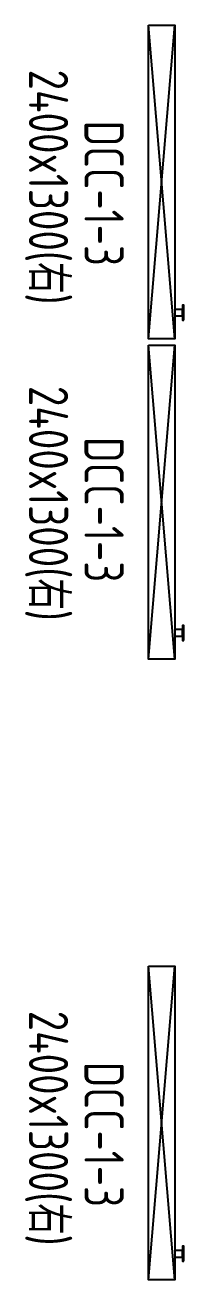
# Model space of a CAD drawing. Extents: x 14730 to 454070, y 45130 to 157087.
# Drawn here: x 27304 to 28520, y 147487 to 157087 of the extents above; entities that cross this region are included whole.
import ezdxf
from ezdxf.enums import TextEntityAlignment as Align

# ---------------------------------------------------------------- set-up
doc = ezdxf.new("R2010")
doc.units = 0
doc.header["$LTSCALE"] = 50
doc.header["$MEASUREMENT"] = 0
doc.layers.add('0-DCC', color=30, linetype='Continuous')
doc.layers.add('DCC-Size', color=4, linetype='Continuous')
doc.styles.add('X-HL-CR-F1-EQP-02-01$0$EDRI-COM', font='tssdeng.shx', dxfattribs={"width": 0.8, "bigfont": 'hztxt.shx'})
doc.styles.add('X-HLP2-CR-F2-LAY-KEQP-02-002$0$X-HL-CR-F1-EQP-02-01$0$EDRI-COM', font='tssdeng.shx', dxfattribs={"width": 0.8, "bigfont": 'hztxt.shx'})

# ---------------------------------------------------------------- blocks, each defined once
blk = doc.blocks.new('DCC-1-3')
at = {"layer": '0-DCC'}
for p, q in [((100, 1200), (-100, -1200)), ((-100, 1200), (100, -1200))]:
    blk.add_line(p, q, dxfattribs=at)
for points in [[(100, -1200), (-100, -1200), (-100, 1200), (100, 1200)], [(-170, 1057), (-170, 943), (-160, 943), (-160, 1057)], [(-100, 1025), (-160, 1025), (-160, 975), (-100, 975)]]:
    blk.add_lwpolyline(points, close=True, dxfattribs=at)

msp = doc.modelspace()

# ---------------------------------------------------------------- block references
at = {"transparency": 33554687, "rotation": 180}
for p in [(28350, 155886.7), (28350, 153436.7), (28350, 148686.7)]:
    msp.add_blockref('DCC-1-3', p, dxfattribs=at)

# ---------------------------------------------------------------- texts
at = {"layer": 'DCC-Size', "transparency": 33554687, "width": 0.8}
for s, style, p in [('2400x1300(右)', 'X-HLP2-CR-F2-LAY-KEQP-02-002$0$X-HL-CR-F1-EQP-02-01$0$EDRI-COM', (27333.5, 155847.2)), ('DCC-1-3', 'X-HL-CR-F1-EQP-02-01$0$EDRI-COM', (27758.5, 155799.8)), ('2400x1300(右)', 'X-HLP2-CR-F2-LAY-KEQP-02-002$0$X-HL-CR-F1-EQP-02-01$0$EDRI-COM', (27333.5, 153427.2)), ('DCC-1-3', 'X-HL-CR-F1-EQP-02-01$0$EDRI-COM', (27758.5, 153379.8)), ('2400x1300(右)', 'X-HLP2-CR-F2-LAY-KEQP-02-002$0$X-HL-CR-F1-EQP-02-01$0$EDRI-COM', (27333.5, 148647.2)), ('DCC-1-3', 'X-HL-CR-F1-EQP-02-01$0$EDRI-COM', (27758.5, 148599.8))]:
    msp.add_text(s, height=300, rotation=270, dxfattribs=dict(at, style=style)).set_placement(p, align=Align.CENTER)

doc.saveas('drawing.dxf')
